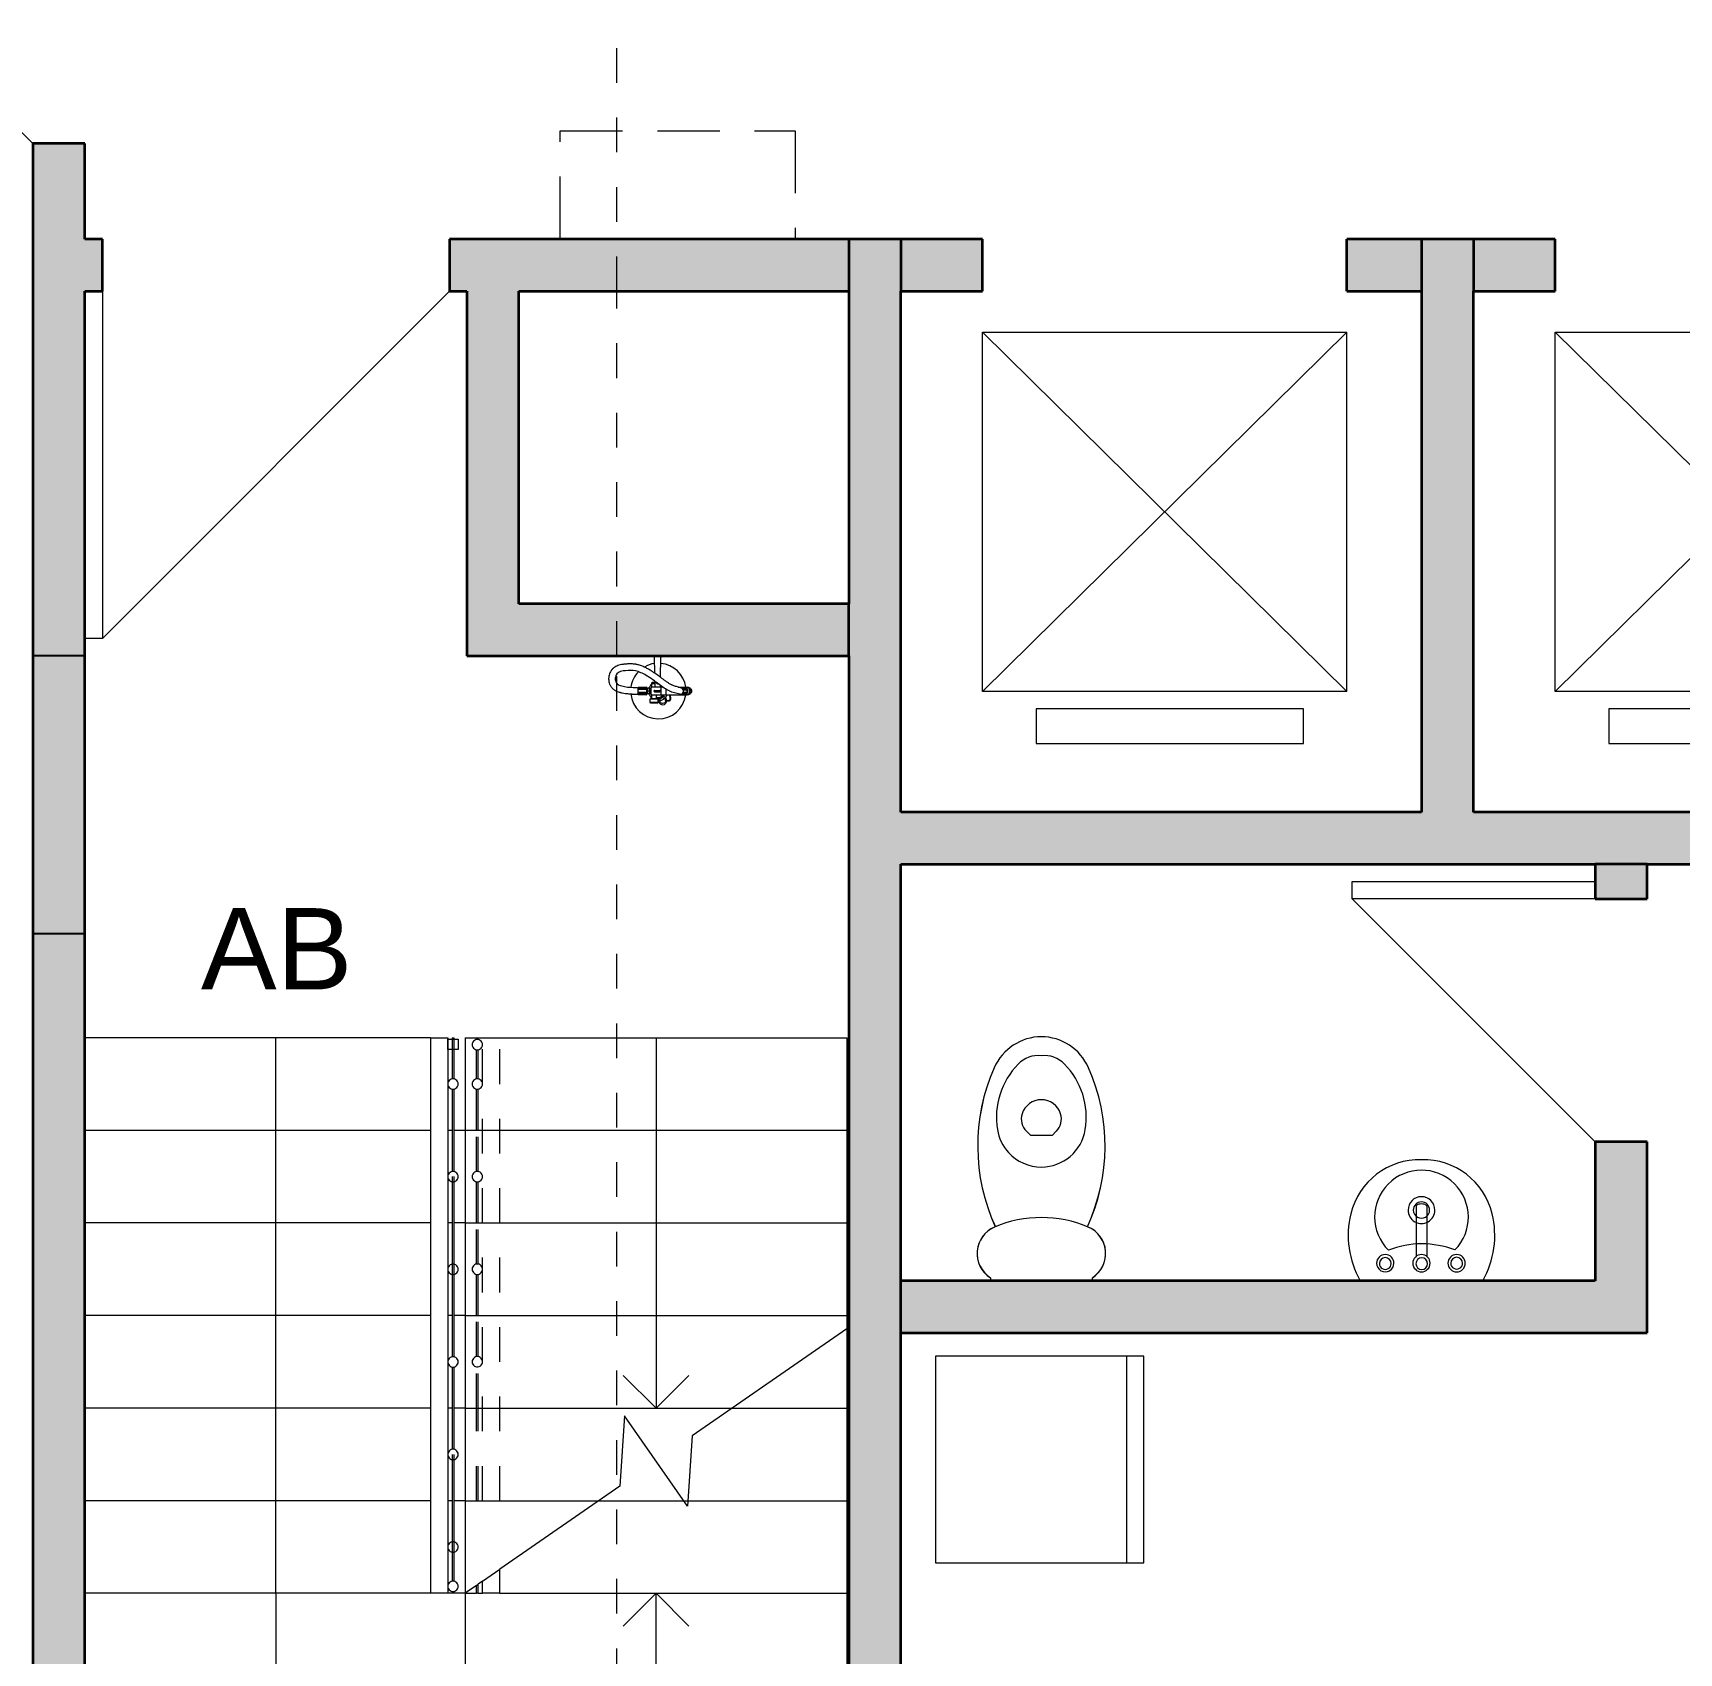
# Model space of a CAD drawing. Header units: metres. Extents: x 42 to 294, y -52 to 32.
# Drawn here: x 59.833 to 64.575, y 15.047 to 19.713 of the extents above; entities that cross this region are included whole.
import ezdxf

# ---------------------------------------------------------------- set-up
doc = ezdxf.new("R2010")
doc.units = ezdxf.units.M
doc.header["$LTSCALE"] = 0.15
for name, pattern in [('ACAD_ISO02W100', [15, 12, -3]), ('Trazo pequeño', [0.003, 0.002, -0.001]), ('Trazo punto', [0.015875, 0.00635, -0.004763, 0, -0.004763])]:
    doc.linetypes.add(name, pattern=pattern)
for name, color, linetype, lineweight in [('A-----SYP', 6, 'Continuous', 50), ('A-DETLGEM', 3, 'Continuous', 9), ('A-DOORSYM', 1, 'Continuous', 9), ('A-FLORHRM', 1, 'Continuous', 9), ('A-FLORSTM', 2, 'Continuous', 9), ('A-SECTMBM', 5, 'Trazo pequeño', 9), ('A-WALL', 2, 'Continuous', 30), ('F-AFFFEQM', 6, 'Continuous', 9), ('P-SANRFIM', 6, 'Continuous', 9), ('PROYECCIONES', 7, 'ACAD_ISO02W100', 9)]:
    doc.layers.add(name, color=color, linetype=linetype, lineweight=lineweight)
doc.layers.add('Hatch', color=8, linetype='Continuous')
doc.layers.add('MUROS', color=11, linetype='Continuous')
doc.styles.get("Standard").update_dxf_attribs({"font": 'arial.ttf', "height": 0.15})

# ---------------------------------------------------------------- blocks, each defined once
blk = doc.blocks.new('Barandilla - Barandilla-143-01 PBaja')
at = {"layer": 'A-FLORHRM', "linetype": 'Trazo pequeño'}
for p, q in [((16.4286, 0.9193), (16.4786, 0.9193)), ((16.4286, 0.9193), (16.4286, -0.6807)), ((16.4786, 0.9193), (16.4786, -0.6807)), ((16.4911, 0.9193), (16.4961, 0.9193)), ((16.4911, 0.9193), (16.4911, -0.6807)), ((16.4911, 0.9193), (16.4961, 0.9193)), ((16.4911, 0.9193), (16.4911, -0.6807)), ((16.4911, 0.9193), (16.4961, 0.9193)), ((16.4911, 0.9193), (16.4911, -0.6807)), ((16.4911, 0.9193), (16.4961, 0.9193)), ((16.4911, 0.9193), (16.4911, -0.6807)), ((16.4911, 0.9193), (16.4961, 0.9193)), ((16.4911, 0.9193), (16.4911, -0.6807)), ((16.4911, 0.9193), (16.4961, 0.9193)), ((16.4911, 0.9193), (16.4911, -0.6807)), ((16.4911, 0.9193), (16.4961, 0.9193)), ((16.4911, 0.9193), (16.4911, -0.6807)), ((16.4911, 0.9193), (16.4961, 0.9193)), ((16.4911, 0.9193), (16.4911, -0.6807)), ((16.4961, 0.9193), (16.4961, -0.6807)), ((16.4961, 0.9193), (16.4961, -0.6807)), ((16.4961, 0.9193), (16.4961, -0.6807)), ((16.4961, 0.9193), (16.4961, -0.6807)), ((16.4961, 0.9193), (16.4961, -0.6807)), ((16.4961, 0.9193), (16.4961, -0.6807)), ((16.4961, 0.9193), (16.4961, -0.6807)), ((16.4961, 0.9193), (16.4961, -0.6807)), ((16.4786, -0.6807), (16.4286, -0.6807)), ((16.4961, -0.6807), (16.4911, -0.6807)), ((16.4961, -0.6807), (16.4911, -0.6807)), ((16.4961, -0.6807), (16.4911, -0.6807))]:
    blk.add_line(p, q, dxfattribs=at)
at = {"layer": 'A-FLORHRM'}
blk.add_line((16.4961, -0.6807), (16.4911, -0.6807), dxfattribs=at)
blk.add_line((16.4961, -0.6807), (16.4911, -0.6807), dxfattribs=at)
blk.add_line((16.4961, -0.6807), (16.4911, -0.6807), dxfattribs=at)
blk.add_line((16.4961, -0.6807), (16.4911, -0.6807), dxfattribs=at)
blk.add_line((16.4961, -0.6807), (16.4911, -0.6807), dxfattribs=at)
blk = doc.blocks.new('Barandilla - 30 mm-8-01 PBaja')
at = {"layer": 'A-FLORHRM'}
for points in [[(-0.015, 0), (-0.0146, 0.0036), (-0.0133, 0.007), (-0.0112, 0.0099), (-0.0085, 0.0123), (-0.0053, 0.014), (-0.0018, 0.0149), (0.0018, 0.0149), (0.0053, 0.014), (0.0085, 0.0123), (0.0112, 0.0099), (0.0133, 0.007), (0.0146, 0.0036), (0.015, 0)], [(0.015, 0), (0.0146, -0.0036), (0.0133, -0.007), (0.0112, -0.0099), (0.0085, -0.0123), (0.0053, -0.014), (0.0018, -0.0149), (-0.0018, -0.0149), (-0.0053, -0.014), (-0.0085, -0.0123), (-0.0112, -0.0099), (-0.0133, -0.007), (-0.0146, -0.0036), (-0.015, 0)]]:
    blk.add_lwpolyline(points, dxfattribs=at)
blk = doc.blocks.new('Barandilla - 30 mm-9-01 PBaja')
at = {"layer": 'A-FLORHRM'}
for points in [[(-0.015, 0), (-0.0146, 0.0036), (-0.0133, 0.007), (-0.0112, 0.0099), (-0.0085, 0.0123), (-0.0053, 0.014), (-0.0018, 0.0149), (0.0018, 0.0149), (0.0053, 0.014), (0.0085, 0.0123), (0.0112, 0.0099), (0.0133, 0.007), (0.0146, 0.0036), (0.015, 0)], [(0.015, 0), (0.0146, -0.0036), (0.0133, -0.007), (0.0112, -0.0099), (0.0085, -0.0123), (0.0053, -0.014), (0.0018, -0.0149), (-0.0018, -0.0149), (-0.0053, -0.014), (-0.0085, -0.0123), (-0.0112, -0.0099), (-0.0133, -0.007), (-0.0146, -0.0036), (-0.015, 0)]]:
    blk.add_lwpolyline(points, dxfattribs=at)
blk = doc.blocks.new('Barandilla - Barandilla-142-01 PBaja')
at = {"layer": 'A-FLORHRM', "linetype": 'Trazo pequeño'}
for p, q in [((16.5611, 0.9193), (16.5661, 0.9193)), ((16.5611, 0.9141), (16.5611, 0.9193)), ((16.5611, 0.9193), (16.5661, 0.9193)), ((16.5611, 0.9141), (16.5611, 0.9193)), ((16.5611, 0.9193), (16.5661, 0.9193)), ((16.5611, 0.9141), (16.5611, 0.9193)), ((16.5611, 0.9193), (16.5661, 0.9193)), ((16.5611, 0.9141), (16.5611, 0.9193)), ((16.5611, 0.9193), (16.5661, 0.9193)), ((16.5611, 0.9141), (16.5611, 0.9193)), ((16.5611, 0.9193), (16.5661, 0.9193)), ((16.5611, 0.9141), (16.5611, 0.9193)), ((16.5611, 0.9193), (16.5661, 0.9193)), ((16.5611, 0.9141), (16.5611, 0.9193)), ((16.5611, 0.9193), (16.5661, 0.9193)), ((16.5611, 0.9141), (16.5611, 0.9193)), ((16.5661, 0.9141), (16.5661, 0.9193)), ((16.5661, 0.9141), (16.5661, 0.9193)), ((16.5661, 0.9141), (16.5661, 0.9193)), ((16.5661, 0.9141), (16.5661, 0.9193)), ((16.5661, 0.9141), (16.5661, 0.9193)), ((16.5661, 0.9141), (16.5661, 0.9193)), ((16.5661, 0.9141), (16.5661, 0.9193)), ((16.5661, 0.9141), (16.5661, 0.9193)), ((16.5786, 0.9193), (16.6286, 0.9193)), ((16.5786, -0.414), (16.5786, 0.9193)), ((16.6286, -0.414), (16.6286, 0.9193)), ((16.5611, 0.8009), (16.5611, 0.8846)), ((16.5611, 0.8009), (16.5611, 0.8846)), ((16.5611, 0.8009), (16.5611, 0.8846)), ((16.5611, 0.8009), (16.5611, 0.8846)), ((16.5611, 0.8009), (16.5611, 0.8846)), ((16.5611, 0.8009), (16.5611, 0.8846)), ((16.5611, 0.8009), (16.5611, 0.8846)), ((16.5611, 0.8009), (16.5611, 0.8846)), ((16.5661, 0.8009), (16.5661, 0.8846)), ((16.5661, 0.8009), (16.5661, 0.8846)), ((16.5661, 0.8009), (16.5661, 0.8846)), ((16.5661, 0.8009), (16.5661, 0.8846)), ((16.5661, 0.8009), (16.5661, 0.8846)), ((16.5661, 0.8009), (16.5661, 0.8846)), ((16.5661, 0.8009), (16.5661, 0.8846)), ((16.5661, 0.8009), (16.5661, 0.8846)), ((16.5611, 0.6528), (16.5611, 0.7715)), ((16.5611, 0.5342), (16.5611, 0.7715)), ((16.5611, 0.5342), (16.5611, 0.7715)), ((16.5611, 0.5342), (16.5611, 0.7715)), ((16.5611, 0.5342), (16.5611, 0.7715)), ((16.5611, 0.5342), (16.5611, 0.7715)), ((16.5611, 0.5342), (16.5611, 0.7715)), ((16.5611, 0.5342), (16.5611, 0.7715)), ((16.5661, 0.6528), (16.5661, 0.7715)), ((16.5661, 0.5342), (16.5661, 0.7715)), ((16.5661, 0.5342), (16.5661, 0.7715)), ((16.5661, 0.5342), (16.5661, 0.7715)), ((16.5661, 0.5342), (16.5661, 0.7715)), ((16.5661, 0.5342), (16.5661, 0.7715)), ((16.5661, 0.5342), (16.5661, 0.7715)), ((16.5661, 0.5342), (16.5661, 0.7715)), ((16.5611, 0.3861), (16.5611, 0.5048)), ((16.5611, 0.3861), (16.5611, 0.5048)), ((16.5611, 0.2675), (16.5611, 0.5048)), ((16.5611, 0.2675), (16.5611, 0.5048)), ((16.5611, 0.2675), (16.5611, 0.5048)), ((16.5611, 0.2675), (16.5611, 0.5048)), ((16.5611, 0.2675), (16.5611, 0.5048)), ((16.5661, 0.3861), (16.5661, 0.5048)), ((16.5661, 0.3861), (16.5661, 0.5048)), ((16.5661, 0.2675), (16.5661, 0.5048)), ((16.5661, 0.2675), (16.5661, 0.5048)), ((16.5661, 0.2675), (16.5661, 0.5048)), ((16.5661, 0.2675), (16.5661, 0.5048)), ((16.5661, 0.2675), (16.5661, 0.5048)), ((16.5611, 0.1194), (16.5611, 0.2381)), ((16.5611, 0.1194), (16.5611, 0.2381)), ((16.5611, 0.0008), (16.5611, 0.2381)), ((16.5611, 0.0008), (16.5611, 0.2381)), ((16.5611, 0.0008), (16.5611, 0.2381)), ((16.5661, 0.1194), (16.5661, 0.2381)), ((16.5661, 0.1194), (16.5661, 0.2381)), ((16.5661, 0.0008), (16.5661, 0.2381)), ((16.5661, 0.0008), (16.5661, 0.2381)), ((16.5661, 0.0008), (16.5661, 0.2381)), ((16.5611, -0.1473), (16.5611, -0.0286)), ((16.5611, -0.1473), (16.5611, -0.0286)), ((16.5611, -0.414), (16.5611, -0.0286)), ((16.5661, -0.1473), (16.5661, -0.0286)), ((16.5661, -0.1473), (16.5661, -0.0286)), ((16.5661, -0.414), (16.5661, -0.0286))]:
    blk.add_line(p, q, dxfattribs=at)
at = {"layer": 'A-FLORHRM'}
for p, q in [((16.5786, -0.646), (16.6286, -0.6114)), ((16.6286, -0.6807), (16.6286, -0.6114)), ((16.5611, -0.6581), (16.5661, -0.6547)), ((16.5611, -0.6807), (16.5611, -0.6581)), ((16.5661, -0.6807), (16.5661, -0.6547)), ((16.5786, -0.6807), (16.5786, -0.646)), ((16.5661, -0.6807), (16.5611, -0.6807)), ((16.6286, -0.6807), (16.5786, -0.6807))]:
    blk.add_line(p, q, dxfattribs=at)
at = {"layer": 'A-FLORHRM', "extrusion": (0, 0, -1), "zscale": -1, "rotation": 180}
for name, p in [('Barandilla - 30 mm-8-01 PBaja', (-16.5636, 0.8993)), ('Barandilla - 30 mm-9-01 PBaja', (-16.5636, 0.7862)), ('Barandilla - 30 mm-9-01 PBaja', (-16.5636, 0.5195)), ('Barandilla - 30 mm-9-01 PBaja', (-16.5636, 0.2528)), ('Barandilla - 30 mm-9-01 PBaja', (-16.5636, -0.0139))]:
    blk.add_blockref(name, p, dxfattribs=at)
blk = doc.blocks.new('Barandilla - 30 mm-10-01 PBaja')
at = {"layer": 'A-FLORHRM'}
for p, q in [((0.015, 0.016), (-0.015, 0.016)), ((-0.015, 0.016), (-0.015, -0.014)), ((0.015, -0.014), (0.015, 0.016)), ((-0.015, -0.014), (0.015, -0.014))]:
    blk.add_line(p, q, dxfattribs=at)
blk = doc.blocks.new('Barandilla - 30 mm-4-01 PBaja')
at = {"layer": 'A-FLORHRM'}
for points in [[(-0.015, 0), (-0.0146, 0.0036), (-0.0133, 0.007), (-0.0112, 0.0099), (-0.0085, 0.0123), (-0.0053, 0.014), (-0.0018, 0.0149), (0.0018, 0.0149), (0.0053, 0.014), (0.0085, 0.0123), (0.0112, 0.0099), (0.0133, 0.007), (0.0146, 0.0036), (0.015, 0)], [(0.015, 0), (0.0146, -0.0036), (0.0133, -0.007), (0.0112, -0.0099), (0.0085, -0.0123), (0.0053, -0.014), (0.0018, -0.0149), (-0.0018, -0.0149), (-0.0053, -0.014), (-0.0085, -0.0123), (-0.0112, -0.0099), (-0.0133, -0.007), (-0.0146, -0.0036), (-0.015, 0)]]:
    blk.add_lwpolyline(points, dxfattribs=at)
blk = doc.blocks.new('Barandilla - 30 mm-5-01 PBaja')
at = {"layer": 'A-FLORHRM'}
for points in [[(-0.015, 0), (-0.0146, 0.0036), (-0.0133, 0.007), (-0.0112, 0.0099), (-0.0085, 0.0123), (-0.0053, 0.014), (-0.0018, 0.0149), (0.0018, 0.0149), (0.0053, 0.014), (0.0085, 0.0123), (0.0112, 0.0099), (0.0133, 0.007), (0.0146, 0.0036), (0.015, 0)], [(0.015, 0), (0.0146, -0.0036), (0.0133, -0.007), (0.0112, -0.0099), (0.0085, -0.0123), (0.0053, -0.014), (0.0018, -0.0149), (-0.0018, -0.0149), (-0.0053, -0.014), (-0.0085, -0.0123), (-0.0112, -0.0099), (-0.0133, -0.007), (-0.0146, -0.0036), (-0.015, 0)]]:
    blk.add_lwpolyline(points, dxfattribs=at)
blk = doc.blocks.new('Barandilla - 30 mm-6-01 PBaja')
at = {"layer": 'A-FLORHRM'}
for points in [[(-0.015, 0), (-0.0146, 0.0036), (-0.0133, 0.007), (-0.0112, 0.0099), (-0.0085, 0.0123), (-0.0053, 0.014), (-0.0018, 0.0149), (0.0018, 0.0149), (0.0053, 0.014), (0.0085, 0.0123), (0.0112, 0.0099), (0.0133, 0.007), (0.0146, 0.0036), (0.015, 0)], [(0.015, 0), (0.0146, -0.0036), (0.0133, -0.007), (0.0112, -0.0099), (0.0085, -0.0123), (0.0053, -0.014), (0.0018, -0.0149), (-0.0018, -0.0149), (-0.0053, -0.014), (-0.0085, -0.0123), (-0.0112, -0.0099), (-0.0133, -0.007), (-0.0146, -0.0036), (-0.015, 0)]]:
    blk.add_lwpolyline(points, dxfattribs=at)
blk = doc.blocks.new('Barandilla - 30 mm-7-01 PBaja')
at = {"layer": 'A-FLORHRM'}
for points in [[(-0.015, 0), (-0.0146, 0.0036), (-0.0133, 0.007), (-0.0112, 0.0099), (-0.0085, 0.0123), (-0.0053, 0.014), (-0.0018, 0.0149), (0.0018, 0.0149), (0.0053, 0.014), (0.0085, 0.0123), (0.0112, 0.0099), (0.0133, 0.007), (0.0146, 0.0036), (0.015, 0)], [(0.015, 0), (0.0146, -0.0036), (0.0133, -0.007), (0.0112, -0.0099), (0.0085, -0.0123), (0.0053, -0.014), (0.0018, -0.0149), (-0.0018, -0.0149), (-0.0053, -0.014), (-0.0085, -0.0123), (-0.0112, -0.0099), (-0.0133, -0.007), (-0.0146, -0.0036), (-0.015, 0)]]:
    blk.add_lwpolyline(points, dxfattribs=at)
blk = doc.blocks.new('Barandilla - Barandilla-124-01 PBaja')
at = {"layer": 'A-FLORHRM'}
for p, q in [((16.4286, 0.9193), (16.4786, 0.9193)), ((16.4286, 0.9193), (16.4286, -0.6807)), ((16.4786, 0.9193), (16.4786, 0.9153)), ((16.4911, 0.9193), (16.4911, 0.9153)), ((16.4911, 0.9193), (16.4961, 0.9193)), ((16.4961, 0.9193), (16.4961, 0.9153)), ((16.4786, 0.8853), (16.4786, -0.6807)), ((16.4911, 0.8853), (16.4911, 0.8007)), ((16.4961, 0.8853), (16.4961, 0.8007)), ((16.4911, 0.7713), (16.4911, 0.534)), ((16.4961, 0.7713), (16.4961, 0.534)), ((16.4911, 0.5046), (16.4911, 0.2673)), ((16.4961, 0.5046), (16.4961, 0.2673)), ((16.4911, 0.2379), (16.4911, 0.0006)), ((16.4961, 0.2379), (16.4961, 0.0006)), ((16.4911, -0.0288), (16.4911, -0.2661)), ((16.4961, -0.0288), (16.4961, -0.2661)), ((16.4911, -0.2955), (16.4911, -0.5328)), ((16.4961, -0.2955), (16.4961, -0.5328)), ((16.4911, -0.5622), (16.4911, -0.6459)), ((16.4961, -0.5622), (16.4961, -0.6459)), ((16.4786, -0.6807), (16.4286, -0.6807)), ((16.4911, -0.6754), (16.4911, -0.6807)), ((16.4961, -0.6807), (16.4911, -0.6807)), ((16.4961, -0.6754), (16.4961, -0.6807))]:
    blk.add_line(p, q, dxfattribs=at)
at = {"layer": 'A-FLORHRM', "extrusion": (0, 0, -1), "zscale": -1}
for name, p in [('Barandilla - 30 mm-10-01 PBaja', (-16.4936, 0.8993)), ('Barandilla - 30 mm-5-01 PBaja', (-16.4936, 0.786)), ('Barandilla - 30 mm-6-01 PBaja', (-16.4936, 0.5193)), ('Barandilla - 30 mm-7-01 PBaja', (-16.4936, 0.2526)), ('Barandilla - 30 mm-7-01 PBaja', (-16.4936, -0.0141)), ('Barandilla - 30 mm-7-01 PBaja', (-16.4936, -0.2808)), ('Barandilla - 30 mm-7-01 PBaja', (-16.4936, -0.5475)), ('Barandilla - 30 mm-4-01 PBaja', (-16.4936, -0.6607))]:
    blk.add_blockref(name, p, dxfattribs=at)
blk = doc.blocks.new('Puerta de 1 hoja - 100 x 210 cm-158-01 PBaja')
at = {"layer": 'A-DOORSYM', "lineweight": 13}
for p, q in [((0.7669, 1.075), (-0.2331, 0.075)), ((0.7669, 1.075), (-0.2331, 0.075)), ((0.7669, 0.075), (0.7669, 1.075))]:
    blk.add_line(p, q, dxfattribs=at)
blk = doc.blocks.new('Puerta de 1 hoja - 70x210 cm-73-01 PBaja')
at = {"layer": 'A-DOORSYM', "lineweight": 13}
for p, q in [((0.6169, 0.775), (-0.0831, 0.075)), ((0.6169, 0.775), (-0.0831, 0.075)), ((0.6169, 0.075), (0.6169, 0.775))]:
    blk.add_line(p, q, dxfattribs=at)
blk = doc.blocks.new('WC w Cistern _5_ - 540 x 360mm-55-01 PBaja')
at = {"layer": 'P-SANRFIM'}
for p, q in [((-0.1469, 0), (-0.1469, -0.0089)), ((-0.1469, 0), (-0.1469, -0.0089)), ((0.1469, -0.0089), (0.1469, 0)), ((0.1469, -0.0089), (0.1469, 0)), ((-0.0431, -0.4306), (-0.0308, -0.4182)), ((-0.0308, -0.4182), (0.0308, -0.4182)), ((0.0308, -0.4182), (0.0431, -0.4306))]:
    blk.add_line(p, q, dxfattribs=at)
for centre, radius, start, end in [((-0.1028, -0.0787), 0.0825, 122.2745, 248.8192), ((-0.1028, -0.0787), 0.0825, 122.2745, 246.8782), ((0.1028, -0.0787), 0.0825, 291.1808, 57.7255), ((0.1028, -0.0787), 0.0825, 293.1218, 57.7255), ((0.375, -0.3882), 0.5584, 155.3545, 203.7969), ((0.375, -0.3882), 0.5584, 155.3903, 203.7969), ((0, 0.1621), 0.3443, 246.8782, 293.1218), ((-0.375, -0.3882), 0.5584, 336.2031, 24.6455), ((-0.375, -0.3882), 0.5584, 336.2031, 24.6097), ((0, -0.4559), 0.1282, 89.9985, 170.9061), ((0, -0.4559), 0.1282, 42.4453, 90.0015), ((0, -0.4559), 0.1282, 9.0939, 42.4453), ((0.0905, -0.4704), 0.2199, 170.9061, 224.3974), ((-0.0078, -0.4659), 0.05, 135, 197.1865), ((0.0078, -0.4659), 0.05, 342.8171, 45), ((-0.0905, -0.4704), 0.2199, 315.6026, 9.0939), ((0, -0.4635), 0.0581, 197.1865, 342.8171), ((0.0014, -0.553), 0.15, 203.7969, 269.4689), ((0.0014, -0.553), 0.15, 203.7969, 269.4689), ((-0.0014, -0.553), 0.15, 270.5311, 336.2031), ((-0.0014, -0.553), 0.15, 270.5311, 336.2031), ((-0.0083, -0.5671), 0.0816, 224.3974, 275.8355), ((0.0083, -0.5671), 0.0816, 264.1645, 315.6026)]:
    blk.add_arc(centre, radius, start, end, dxfattribs=at)
blk = doc.blocks.new('Sink - Cloakroom - 440 x 350mm-50-01 PBaja')
at = {"layer": 'P-SANRFIM'}
for p, q in [((-0.015, -0.2149), (-0.015, -0.0707)), ((0.015, -0.2149), (0.015, -0.0707))]:
    blk.add_line(p, q, dxfattribs=at)
for centre, radius, start, end in [((0.0533, -0.1308), 0.2644, 150.3649, 193.6351), ((-0.0533, -0.1308), 0.2644, 346.3649, 29.6351), ((0.0533, -0.1308), 0.2644, 150.3649, 193.6351), ((-0.1013, -0.0507), 0.025, 0, 180), ((-0.1013, -0.0507), 0.017, 360, 180), ((0, -0.0507), 0.025, 0, 180), ((-0.0008, -0.0492), 0.0168, 90, 270), ((-0.0008, -0.0492), 0.0168, 270, 90), ((0.1043, -0.0507), 0.025, 360, 180), ((0.1043, -0.0497), 0.017, 360, 180), ((-0.0533, -0.1308), 0.2644, 346.3649, 29.6351), ((0, -0.1836), 0.135, 135.4629, 45.0556), ((-0.1013, -0.0507), 0.025, 180, 0), ((-0.1013, -0.0507), 0.017, 180, 360), ((-0.0016, 0.1603), 0.2666, 249.1986, 291.3199), ((0, -0.0507), 0.025, 180, 0), ((0.1043, -0.0507), 0.025, 180, 360), ((0.1043, -0.0497), 0.017, 180, 360), ((0, -0.2036), 0.0386, 360, 180), ((0, -0.2036), 0.0235, 360, 180), ((-0.0059, -0.1451), 0.2035, 193.6351, 271.6558), ((-0.0059, -0.1451), 0.2035, 193.6351, 271.6558), ((0, -0.2036), 0.0386, 180, 360), ((0, -0.2036), 0.0235, 180, 360), ((0.0059, -0.1451), 0.2035, 268.3442, 346.3649), ((0.0059, -0.1451), 0.2035, 268.3442, 346.3649)]:
    blk.add_arc(centre, radius, start, end, dxfattribs=at)
blk.add_ellipse((0, -0.2149), major_axis=(-0.015, 0), ratio=0.428525, start_param=0, end_param=3.141593, dxfattribs=at)
blk = doc.blocks.new('Refrigerator - 595 x 1400 x 600mm-161-01 PBaja')
at = {"layer": 'F-AFFFEQM'}
for p, q in [((0.595, 0.762), (0, 0.762)), ((0, 0.762), (0, 0.162)), ((0.595, 0.762), (0, 0.762)), ((0, 0.762), (0, 0.162)), ((0.595, 0.162), (0.595, 0.762)), ((0.595, 0.162), (0.595, 0.762)), ((0.595, 0.212), (0, 0.212)), ((0, 0.162), (0.595, 0.162)), ((0, 0.162), (0.595, 0.162))]:
    blk.add_line(p, q, dxfattribs=at)
blk = doc.blocks.new('M_Ascensor eléctrico-4 personas - 1000 x 880mm-165-01 PBaja')
at = {"layer": 'F-AFFFEQM'}
for p, q in [((-0.3998, 0.6025), (-0.3998, 0.5025)), ((0.3702, 0.6025), (-0.3998, 0.6025)), ((0.3702, 0.5025), (0.3702, 0.6025)), ((-0.3998, 0.5025), (0.3702, 0.5025)), ((-0.525, 0.4525), (0.525, -0.5825)), ((-0.525, -0.5825), (0.525, 0.4525)), ((-0.525, 0.4525), (-0.525, -0.5825)), ((-0.525, 0.4525), (0.525, 0.4525)), ((0.525, 0.4525), (0.525, -0.5825)), ((0.525, -0.5825), (-0.525, -0.5825))]:
    blk.add_line(p, q, dxfattribs=at)
blk = doc.blocks.new('Extintor Planta - Extintor Planta-16-01 PBaja')
at = {"layer": 'A-DETLGEM'}
for p, q in [((-0.0325, 0), (0.0325, 0)), ((-0.0325, -0.0025), (-0.0325, 0)), ((0.0325, 0), (0.0325, -0.0025)), ((-0.011, -0.0025), (-0.0325, -0.0025)), ((-0.008, -0.0504), (-0.009, -0.0045)), ((0.0078, -0.0617), (0.009, -0.0045)), ((0.0325, -0.0025), (0.011, -0.0025)), ((-0.0563, -0.0905), (-0.0333, -0.0905)), ((-0.0563, -0.1125), (-0.0563, -0.0905)), ((-0.0316, -0.0915), (-0.0563, -0.0915)), ((-0.0326, -0.0945), (-0.055, -0.0945)), ((-0.0313, -0.1105), (-0.0313, -0.0925)), ((-0.0238, -0.0937), (-0.0308, -0.0937)), ((-0.0308, -0.0937), (-0.0308, -0.1093)), ((-0.0308, -0.1093), (-0.0308, -0.0937)), ((-0.0238, -0.093), (-0.0194, -0.093)), ((-0.0238, -0.11), (-0.0238, -0.093)), ((-0.0238, -0.0937), (-0.0238, -0.1093)), ((-0.0238, -0.1093), (-0.0238, -0.0937)), ((-0.0238, -0.0937), (-0.0238, -0.1093)), ((-0.0238, -0.1093), (-0.0238, -0.0937)), ((-0.0194, -0.1105), (-0.0194, -0.0925)), ((-0.0174, -0.0776), (-0.0165, -0.0771)), ((-0.0174, -0.0792), (-0.0174, -0.0776)), ((-0.0165, -0.0798), (-0.0174, -0.0792)), ((-0.0174, -0.0798), (-0.0075, -0.0798)), ((-0.0174, -0.0905), (-0.0174, -0.0798)), ((0.0148, -0.0905), (-0.0174, -0.0905)), ((-0.0075, -0.0771), (-0.0165, -0.0771)), ((-0.0165, -0.0771), (-0.0075, -0.0771)), ((-0.0075, -0.0798), (-0.0165, -0.0798)), ((-0.0139, -0.0792), (-0.0139, -0.0776)), ((-0.0139, -0.0776), (-0.0139, -0.0792)), ((-0.0075, -0.0905), (-0.0075, -0.0741)), ((0.0075, -0.0905), (0.0075, -0.0852)), ((0.0098, -0.1105), (0.0098, -0.0925)), ((0.0592, -0.0905), (0.0851, -0.0905)), ((0.0669, -0.091), (0.0772, -0.091)), ((0.0779, -0.0914), (0.0676, -0.0914)), ((0.0678, -0.0922), (0.0781, -0.0923)), ((-0.0316, -0.1115), (-0.0563, -0.1115)), ((-0.0333, -0.1125), (-0.0563, -0.1125)), ((-0.0326, -0.097), (-0.055, -0.097)), ((-0.0326, -0.106), (-0.055, -0.106)), ((-0.0326, -0.1085), (-0.055, -0.1085)), ((-0.0328, -0.0975), (-0.0548, -0.0975)), ((-0.0328, -0.1055), (-0.0548, -0.1055)), ((-0.0238, -0.1093), (-0.0308, -0.1093)), ((-0.0245, -0.1015), (-0.0301, -0.1015)), ((-0.0194, -0.11), (-0.0238, -0.11)), ((-0.0209, -0.1238), (-0.0224, -0.1253)), ((0.0016, -0.1253), (-0.0224, -0.1253)), ((-0.0224, -0.1253), (-0.0224, -0.1343)), ((-0.0224, -0.1343), (-0.0209, -0.1358)), ((0.0016, -0.1343), (-0.0224, -0.1343)), ((0.0001, -0.1238), (-0.0209, -0.1238)), ((-0.0209, -0.1358), (0.0001, -0.1358)), ((-0.0174, -0.1125), (0.0851, -0.1125)), ((-0.0174, -0.1238), (-0.0174, -0.1125)), ((-0.0094, -0.0995), (0.0056, -0.0995)), ((-0.0094, -0.1005), (0.0056, -0.1)), ((-0.0094, -0.1025), (0.0056, -0.103)), ((-0.0094, -0.1035), (0.0056, -0.1035)), ((-0.0034, -0.1238), (-0.0034, -0.1125)), ((0.0016, -0.1253), (0.0001, -0.1238)), ((0.0001, -0.1358), (0.0016, -0.1343)), ((0.0016, -0.1343), (0.0016, -0.1253)), ((0.0108, -0.1125), (0.0108, -0.116)), ((0.0142, -0.1125), (0.0142, -0.1171)), ((0.0216, -0.1287), (0.0273, -0.1287)), ((0.0216, -0.1297), (0.0273, -0.1297)), ((0.0242, -0.1105), (0.0242, -0.0965)), ((0.0337, -0.1128), (0.0337, -0.1125)), ((0.0669, -0.112), (0.0772, -0.112)), ((0.0779, -0.1116), (0.0676, -0.1116)), ((0.0678, -0.1108), (0.0781, -0.1107)), ((0.0828, -0.095), (0.0726, -0.095)), ((0.0828, -0.108), (0.0726, -0.108)), ((0.0734, -0.0954), (0.0836, -0.0954)), ((0.0734, -0.1076), (0.0836, -0.1076)), ((0.0739, -0.0983), (0.0842, -0.0983)), ((0.0739, -0.1047), (0.0842, -0.1047)), ((0.0743, -0.0971), (0.0846, -0.0971)), ((0.0743, -0.1059), (0.0846, -0.1059))]:
    blk.add_line(p, q, dxfattribs=at)
blk.add_circle((0.0139, -0.129), 0.0086, dxfattribs=at)
for centre, radius, start, end in [((0.0016, -0.1015), 0.08, 135.9144, 172.2983), ((0.0016, -0.1015), 0.08, 97.6108, 120.165), ((-0.011, -0.0045), 0.002, 0, 90), ((0.011, -0.0045), 0.002, 90, 180), ((0.0016, -0.1015), 0.08, 7.9032, 84.6893), ((-0.055, -0.0958), 0.00125, 87.7534, 272.2466), ((-0.0333, -0.0925), 0.002, 0, 90), ((-0.0325, -0.0958), 0.00125, 267.7534, 92.2466), ((-0.0195, -0.0976), 0.0113, 159.7422, 200.2578), ((0.0016, -0.1015), 0.028, 132.7949, 163.8176), ((-0.035, -0.0976), 0.0113, 339.7422, 20.2578), ((-0.0174, -0.0925), 0.002, 90, 180), ((-0.0157, -0.0802), 0.0031, 55.6158, 124.3842), ((-0.0157, -0.0767), 0.0031, 235.6158, 304.3842), ((-0.0104, -0.0886), 0.0116, 75.4775, 107.588), ((-0.0104, -0.0682), 0.0116, 252.412, 284.5225), ((0.0016, -0.1015), 0.028, 108.9791, 119.0924), ((0, -0.0755), 0.005, 185.0996, 281.5457), ((0, -0.0755), 0.004, 199.6469, 266.9771), ((0.0648, -0.1015), 0.0097, 240.3001, 93.6967), ((0.0651, -0.092), 0.001, 95.1964, 167.3578), ((0.0643, -0.1015), 0.0095, 270, 85.8221), ((0.066, -0.1015), 0.0105, 84.8036, 95.1964), ((0.0668, -0.092), 0.001, 348.7613, 84.8036), ((0.0771, -0.092), 0.001, 348.7613, 84.8036), ((0.075, -0.1015), 0.0097, 41.8777, 71.729), ((0.079, -0.1015), 0.008, 283.1821, 76.8179), ((0.0817, -0.1015), 0.011, 270, 90), ((0.0851, -0.1015), 0.011, 270, 90), ((0.0016, -0.1015), 0.08, 185.9533, 352.0968), ((-0.0548, -0.096), 0.0015, 180, 270), ((-0.0548, -0.107), 0.0015, 90, 180), ((-0.055, -0.1073), 0.00125, 87.7534, 272.2466), ((-0.0333, -0.1105), 0.002, 270, 0), ((-0.0328, -0.096), 0.0015, 270, 2.3082), ((-0.0328, -0.107), 0.0015, 0, 90), ((-0.0325, -0.1073), 0.00125, 267.7534, 92.2466), ((-0.0195, -0.1054), 0.0113, 159.7422, 200.2578), ((0.0016, -0.1015), 0.028, 196.1824, 227.2051), ((-0.035, -0.1054), 0.0113, 339.7422, 20.2578), ((-0.0174, -0.1105), 0.002, 180, 270), ((-0.0094, -0.1015), 0.002, 90, 270), ((-0.0094, -0.1015), 0.001, 90, 270), ((0.0016, -0.1015), 0.019, 254.7425, 283.427), ((0.0016, -0.1015), 0.02, 255.5225, 279.103), ((0.0016, -0.1015), 0.028, 270, 270.666), ((0.0139, -0.129), 0.012, 111.6043, 356.6434), ((0.0016, -0.1015), 0.028, 277.6417, 310.5926), ((0.0056, -0.1015), 0.002, 270, 90), ((0.0056, -0.1015), 0.0015, 270, 90), ((0.0088, -0.116), 0.002, 291.6043, 0), ((0.0139, -0.129), 0.012, 1.4206, 102.9565), ((0.0016, -0.1015), 0.019, 311.384, 324.6235), ((0.0016, -0.1015), 0.02, 308.9062, 326.633), ((0.0216, -0.1292), 0.0005, 90, 270), ((0.0016, -0.1015), 0.028, 317.5683, 336.8386), ((0.0651, -0.111), 0.001, 192.6422, 264.8036), ((0.066, -0.1015), 0.0105, 264.8036, 275.1964), ((0.0668, -0.111), 0.001, 275.1964, 11.2387), ((0.0725, -0.096), 0.001, 35.1964, 116.6), ((0.0725, -0.107), 0.001, 243.4, 324.8036), ((0.0648, -0.1015), 0.0105, 24.8036, 35.1964), ((0.0648, -0.1015), 0.0105, 324.8036, 335.1964), ((0.0734, -0.0975), 0.001, 303.4, 24.8036), ((0.0734, -0.1055), 0.001, 335.1964, 56.6), ((0.0771, -0.111), 0.001, 275.1964, 11.2387), ((0.075, -0.1015), 0.0097, 288.271, 318.1223), ((0.0828, -0.096), 0.001, 35.1964, 91.717), ((0.0828, -0.107), 0.001, 268.283, 324.8036), ((0.075, -0.1015), 0.0105, 24.8036, 35.1964), ((0.075, -0.1015), 0.0105, 324.8036, 335.1964), ((0.0837, -0.0975), 0.001, 303.4, 24.8036), ((0.075, -0.1015), 0.0097, 360, 18.953), ((0.075, -0.1015), 0.0097, 341.047, 0), ((0.0837, -0.1055), 0.001, 335.1964, 56.6), ((0.079, -0.1015), 0.007, 323.9259, 36.0741), ((0.0915, -0.1015), 0.007, 289.664, 70.336)]:
    blk.add_arc(centre, radius, start, end, dxfattribs=at)
blk.add_ellipse((0.0116, -0.119), major_axis=(-0.00015, 0.00169), ratio=0.811951, dxfattribs=at)
for points, knots in [([(0.0686, -0.0926), (0.0645, -0.0916), (0.0605, -0.0906), (0.0531, -0.0886), (0.0496, -0.0875), (0.045, -0.0858), (0.0437, -0.0853), (0.0419, -0.0845), (0.0413, -0.0843), (0.0402, -0.0837), (0.0397, -0.0835), (0.038, -0.0826), (0.0368, -0.082), (0.0334, -0.0801), (0.0311, -0.0787), (0.0263, -0.0755), (0.0239, -0.0739), (0.0195, -0.0706), (0.0174, -0.0691), (0.0109, -0.0643), (0.0065, -0.0609), (-0.0026, -0.0543), (-0.0073, -0.051), (-0.0145, -0.0462), (-0.0168, -0.0446), (-0.0208, -0.0422), (-0.0223, -0.0412), (-0.027, -0.0385), (-0.0302, -0.0367), (-0.037, -0.0332), (-0.0405, -0.0316), (-0.0478, -0.0286), (-0.0516, -0.0273), (-0.0568, -0.0259), (-0.0579, -0.0256), (-0.0601, -0.0252), (-0.061, -0.025), (-0.0629, -0.0246), (-0.0638, -0.0245), (-0.0666, -0.0241), (-0.0684, -0.0238), (-0.074, -0.0234), (-0.0777, -0.0233), (-0.085, -0.0234), (-0.0886, -0.0236), (-0.0928, -0.024), (-0.0934, -0.0241), (-0.0946, -0.0242), (-0.0952, -0.0242), (-0.0964, -0.0244), (-0.097, -0.0244), (-0.0988, -0.0246), (-0.1001, -0.0248), (-0.1036, -0.0253), (-0.1058, -0.0257), (-0.1105, -0.0268), (-0.1129, -0.0275), (-0.1173, -0.0291), (-0.1192, -0.0299), (-0.123, -0.032), (-0.1249, -0.0332), (-0.1282, -0.0358), (-0.1297, -0.0371), (-0.1316, -0.0391), (-0.132, -0.0396), (-0.1329, -0.0406), (-0.1332, -0.0411), (-0.134, -0.0421), (-0.1343, -0.0426), (-0.1353, -0.044), (-0.1359, -0.045), (-0.1375, -0.0481), (-0.1384, -0.0502), (-0.1398, -0.0544), (-0.1404, -0.0566), (-0.1409, -0.0599), (-0.1411, -0.0611), (-0.1413, -0.0633), (-0.1414, -0.0643), (-0.1415, -0.0664), (-0.1415, -0.0674), (-0.1413, -0.0706), (-0.1411, -0.0727), (-0.1403, -0.0769), (-0.1397, -0.0791), (-0.1384, -0.0825), (-0.1379, -0.0836), (-0.1368, -0.0857), (-0.1363, -0.0867), (-0.1347, -0.0892), (-0.1336, -0.0905), (-0.1315, -0.0929), (-0.1303, -0.094), (-0.128, -0.096), (-0.1269, -0.0969), (-0.1246, -0.0985), (-0.1234, -0.0992), (-0.1204, -0.1008), (-0.1185, -0.1017), (-0.1149, -0.1032), (-0.1131, -0.1038), (-0.1107, -0.1046), (-0.1099, -0.1048), (-0.1083, -0.1053), (-0.1076, -0.1055), (-0.1053, -0.1061), (-0.1038, -0.1064), (-0.0993, -0.1074), (-0.0964, -0.1079), (-0.0895, -0.1089), (-0.0856, -0.1093), (-0.0802, -0.1097), (-0.0784, -0.1098), (-0.0756, -0.1099), (-0.0745, -0.11), (-0.0725, -0.1101), (-0.0716, -0.1102), (-0.0699, -0.1103), (-0.069, -0.1103), (-0.0664, -0.1105), (-0.0646, -0.1106), (-0.061, -0.1108), (-0.0592, -0.1109), (-0.0563, -0.111)], [0, 0, 0, 0, 12.628374, 12.628374, 25.256748, 25.256748, 30.408273, 30.408273, 32.810476, 32.810476, 35.212678, 35.212678, 40.017083, 40.017083, 49.625893, 49.625893, 59.234703, 59.234703, 67.105643, 67.105643, 83.617408, 83.617408, 100.129174, 100.129174, 107.953215, 107.953215, 112.869617, 112.869617, 122.70242, 122.70242, 132.535223, 132.535223, 142.368026, 142.368026, 145.233451, 145.233451, 147.484006, 147.484006, 149.734561, 149.734561, 154.23567, 154.23567, 163.457339, 163.457339, 172.679009, 172.679009, 174.337146, 174.337146, 175.835512, 175.835512, 177.333879, 177.333879, 180.330613, 180.330613, 185.280729, 185.280729, 190.230844, 190.230844, 193.903437, 193.903437, 197.576029, 197.576029, 200.533896, 200.533896, 201.565321, 201.565321, 202.424703, 202.424703, 203.284085, 203.284085, 205.002849, 205.002849, 208.63314, 208.63314, 212.263432, 212.263432, 214.290056, 214.290056, 216.058802, 216.058802, 217.827548, 217.827548, 221.217195, 221.217195, 224.606841, 224.606841, 226.313124, 226.313124, 227.846636, 227.846636, 230.109339, 230.109339, 232.372042, 232.372042, 234.634746, 234.634746, 236.897449, 236.897449, 240.706675, 240.706675, 244.515901, 244.515901, 246.372383, 246.372383, 248.228864, 248.228864, 251.941827, 251.941827, 259.367753, 259.367753, 269.878861, 269.878861, 274.886822, 274.886822, 278.207164, 278.207164, 280.860914, 280.860914, 283.514665, 283.514665, 288.822165, 288.822165, 294.320287, 294.320287, 294.320287, 294.320287]), ([(0.0643, -0.111), (0.0536, -0.1084), (0.0317, -0.103), (0.0008, -0.0804), (-0.0289, -0.0577), (-0.0624, -0.0415), (-0.0913, -0.0421), (-0.1178, -0.0463), (-0.1236, -0.0646), (-0.121, -0.0805), (-0.0988, -0.0897), (-0.0773, -0.0908), (-0.0613, -0.0917), (-0.0563, -0.092)], [0, 0, 0, 0, 32.609078, 67.073318, 113.150037, 146.136726, 174.512032, 201.860882, 215.093168, 227.864963, 246.335501, 279.385254, 294.320287, 294.320287, 294.320287, 294.320287]), ([(0.0273, -0.1297), (0.0273, -0.1297), (0.0273, -0.1297), (0.0273, -0.1297), (0.0273, -0.1297), (0.0315, -0.13), (0.0323, -0.1299), (0.0337, -0.1296), (0.0343, -0.1294), (0.0352, -0.1288), (0.0355, -0.1286), (0.036, -0.1281), (0.0362, -0.1278), (0.0366, -0.1271), (0.0368, -0.1268), (0.0372, -0.1255), (0.0374, -0.1245), (0.0375, -0.1229), (0.0375, -0.1223), (0.0374, -0.1204), (0.0372, -0.1192), (0.0366, -0.1161), (0.0359, -0.1143), (0.0353, -0.1125)], [0, 0, 0, 0, 0.96333, 0.96333, 2.889989, 2.889989, 5.040517, 5.040517, 6.840096, 6.840096, 7.911251, 7.911251, 8.945252, 8.945252, 9.979252, 9.979252, 12.571439, 12.571439, 14.219955, 14.219955, 17.617879, 17.617879, 23.39155, 23.39155, 23.39155, 23.39155]), ([(0.0273, -0.1287), (0.0273, -0.1287), (0.0273, -0.1287), (0.0292, -0.1285), (0.0299, -0.1285), (0.0314, -0.1284), (0.0321, -0.1283), (0.0332, -0.1281), (0.0336, -0.1279), (0.0343, -0.1275), (0.0345, -0.1273), (0.0348, -0.1269), (0.035, -0.1267), (0.0353, -0.1261), (0.0354, -0.1258), (0.0358, -0.1246), (0.0359, -0.1236), (0.0359, -0.1221), (0.0359, -0.1216), (0.0358, -0.1207), (0.0358, -0.1202), (0.0356, -0.1189), (0.0354, -0.118), (0.0347, -0.1157), (0.0342, -0.1142), (0.0337, -0.1128)], [0, 0, 0, 0, 0.961919, 0.961919, 2.885757, 2.885757, 5.037517, 5.037517, 6.837759, 6.837759, 8.074039, 8.074039, 9.310319, 9.310319, 10.5466, 10.5466, 13.362107, 13.362107, 14.759443, 14.759443, 16.156779, 16.156779, 18.95145, 18.95145, 23.688403, 23.688403, 23.688403, 23.688403])]:
    blk.add_open_spline(points, degree=3, knots=knots, dxfattribs=at)

msp = doc.modelspace()

# ---------------------------------------------------------------- hatches: boundary and pattern name
at = {"layer": 'Hatch'}
msp.add_hatch(color=256, dxfattribs=at).paths.add_polyline_path([(65.633, 17.4693), (65.633, 18.9693), (65.633, 19.1193), (65.483, 19.1193), (65.483, 18.9693), (65.483, 17.4693), (63.983, 17.4693), (63.983, 18.9693), (63.983, 19.1193), (63.833, 19.1193), (63.833, 18.9693), (63.833, 17.4693), (62.333, 17.4693), (62.333, 18.9693), (62.333, 19.1193), (62.183, 19.1193), (62.183, 18.9693), (62.183, 18.0693), (62.183, 17.9193), (62.183, 14.1193), (62.183, 13.8193), (62.333, 13.8193), (62.333, 14.1193), (62.333, 17.3193), (65.633, 17.3193)])
at = {"layer": 'Hatch', "ltscale": 0.2}
msp.add_hatch(color=256, dxfattribs=at).paths.add_polyline_path([(59.983, 17.9193), (59.833, 17.9193), (59.833, 17.1193), (59.983, 17.1193)])
at = {"layer": 'MUROS', "ltscale": 0.1}
for points in [[(59.983, 18.9693), (60.033, 18.9693), (60.033, 19.1193), (59.983, 19.1193), (59.983, 19.3943), (59.833, 19.3943), (59.833, 17.9193), (59.983, 17.9193)], [(59.833, 14.9693), (59.983, 14.9693), (59.983, 17.1193), (59.833, 17.1193)]]:
    msp.add_hatch(color=256, dxfattribs=at).paths.add_polyline_path(points)
h = msp.add_hatch(color=256, dxfattribs=at)
h.paths.add_polyline_path([(62.183, 19.1193), (61.5148, 19.1193), (61.5148, 18.9693), (62.183, 18.9693)])
h.paths.add_polyline_path([(61.5148, 19.1193), (61.033, 19.1193), (61.033, 18.9693), (61.083, 18.9693), (61.083, 17.9193), (61.5148, 17.9193), (61.5148, 18.0693), (61.233, 18.0693), (61.233, 18.9693), (61.5148, 18.9693)])
h.paths.add_polyline_path([(62.183, 18.0693), (61.5148, 18.0693), (61.5148, 17.9193), (62.183, 17.9193)])
h.paths.add_polyline_path([(62.568, 19.1193), (62.333, 19.1193), (62.333, 18.9693), (62.568, 18.9693)])
h.paths.add_polyline_path([(63.833, 19.1193), (63.618, 19.1193), (63.618, 18.9693), (63.833, 18.9693)])
h.paths.add_polyline_path([(64.218, 19.1193), (63.983, 19.1193), (63.983, 18.9693), (64.218, 18.9693)])
h.paths.add_polyline_path([(65.483, 19.1193), (65.268, 19.1193), (65.268, 18.9693), (65.483, 18.9693)])
h = msp.add_hatch(color=256, dxfattribs=at)
h.paths.add_polyline_path([(64.483, 17.3193), (64.333, 17.3193), (64.333, 17.2193), (64.483, 17.2193)])
h.paths.add_polyline_path([(65.633, 17.3193), (65.483, 17.3193), (65.483, 17.2193), (65.633, 17.2193)])
h = msp.add_hatch(color=256, dxfattribs=at)
h.paths.add_polyline_path([(64.483, 15.9693), (64.483, 16.5193), (64.333, 16.5193), (64.333, 16.1193), (62.333, 16.1193), (62.333, 15.9693)])
h.paths.add_polyline_path([(65.483, 14.1193), (65.633, 14.1193), (65.633, 16.4193), (65.483, 16.4193)])
h.paths.add_polyline_path([(65.633, 14.1193), (65.633, 13.8193), (67.033, 13.8193), (67.033, 14.1193)])
h.paths.add_polyline_path([(65.183, 13.4193), (65.483, 13.4193), (65.483, 13.8193), (65.183, 13.8193)])
h.paths.add_polyline_path([(65.183, 10.7943), (65.683, 10.7943), (65.683, 10.9443), (65.483, 10.9443), (65.483, 11.4193), (65.183, 11.4193)])

# ---------------------------------------------------------------- linework, layer by layer
at = {"layer": 'A-----SYP', "linetype": 'Trazo punto', "lineweight": 15}
for p, q in [((61.5148, 18.9693), (61.5148, 28.8821)), ((61.5148, 17.9193), (61.5148, 18.9693)), ((61.5148, 5.1607), (61.5148, 17.9193))]:
    msp.add_line(p, q, dxfattribs=at)
at = {"layer": 'A-DOORSYM', "ltscale": 0.1}
for p, q in [((59.983, 17.9693), (59.983, 18.9693)), ((59.983, 18.9693), (60.033, 18.9693)), ((60.033, 17.9693), (59.983, 17.9693)), ((63.633, 17.2193), (63.633, 17.2693)), ((63.633, 17.2693), (64.333, 17.2693)), ((64.333, 17.2693), (64.333, 17.2193))]:
    msp.add_line(p, q, dxfattribs=at)
at = {"layer": 'A-FLORSTM'}
for p, q in [((60.978, 16.8193), (59.983, 16.8193)), ((60.533, 15.2193), (60.533, 16.8193)), ((61.078, 16.8193), (62.178, 16.8193)), ((61.078, 16.8193), (61.078, 15.2193)), ((61.628, 16.8193), (61.628, 15.7526)), ((62.178, 16.8193), (62.178, 15.9813)), ((60.978, 16.5526), (59.983, 16.5526)), ((61.0405, 16.5526), (61.028, 16.5526)), ((61.078, 16.5526), (61.0455, 16.5526)), ((61.078, 16.5528), (62.178, 16.5528)), ((60.978, 16.2859), (59.983, 16.2859)), ((61.0405, 16.2859), (61.028, 16.2859)), ((61.078, 16.2859), (61.0455, 16.2859)), ((61.078, 16.2861), (62.178, 16.2861)), ((60.978, 16.0192), (59.983, 16.0192)), ((61.0405, 16.0192), (61.028, 16.0192)), ((61.078, 16.0192), (61.0455, 16.0192)), ((61.078, 16.0194), (62.178, 16.0194)), ((62.178, 15.9813), (61.7324, 15.6726)), ((62.178, 15.9813), (62.178, 15.2193)), ((61.5338, 15.8469), (61.628, 15.7526)), ((61.7223, 15.8469), (61.628, 15.7526)), ((60.978, 15.7525), (59.983, 15.7525)), ((61.0405, 15.7525), (61.028, 15.7525)), ((61.078, 15.7525), (61.0455, 15.7525)), ((61.078, 15.7527), (61.848, 15.7527)), ((61.848, 15.7527), (62.178, 15.7527)), ((61.5376, 15.7308), (61.5236, 15.528)), ((61.7184, 15.4698), (61.5376, 15.7308)), ((61.7324, 15.6726), (61.7184, 15.4698)), ((61.5236, 15.528), (61.178, 15.2886)), ((60.978, 15.4858), (59.983, 15.4858)), ((61.0405, 15.4858), (61.028, 15.4858)), ((61.078, 15.4858), (61.0455, 15.4858)), ((61.078, 15.486), (61.463, 15.486)), ((61.463, 15.486), (61.7072, 15.486)), ((61.7072, 15.486), (61.7196, 15.486)), ((61.7196, 15.486), (62.178, 15.486)), ((61.1105, 15.2418), (61.078, 15.2193)), ((61.083, 15.2193), (61.083, 15.2227)), ((61.128, 15.2539), (61.1155, 15.2453)), ((60.978, 15.2193), (59.983, 15.2193)), ((60.533, 15.2193), (60.533, 14.6693)), ((61.0405, 15.2193), (61.028, 15.2193)), ((61.083, 15.2193), (61.0455, 15.2193)), ((61.078, 15.2193), (61.1105, 15.2193)), ((61.078, 15.2193), (61.078, 14.1193)), ((61.083, 15.2193), (61.1105, 15.2193)), ((61.1155, 15.2193), (61.128, 15.2193)), ((61.1155, 15.2193), (61.128, 15.2193)), ((61.178, 15.2193), (62.178, 15.2193)), ((61.178, 15.2193), (62.178, 15.2193)), ((61.5338, 15.125), (61.628, 15.2193)), ((61.7223, 15.125), (61.628, 15.2193)), ((61.628, 14.6693), (61.628, 15.2193)), ((62.178, 15.2193), (62.178, 14.1193))]:
    msp.add_line(p, q, dxfattribs=at)
at = {"layer": 'A-SECTMBM'}
for p, q in [((62.178, 15.9813), (62.178, 15.2193)), ((61.848, 15.7527), (62.178, 15.7527)), ((61.463, 15.486), (61.7072, 15.486)), ((61.7196, 15.486), (62.178, 15.486)), ((61.083, 15.2193), (59.983, 15.2193)), ((61.078, 15.2193), (61.078, 14.1193)), ((61.078, 15.2193), (61.083, 15.2193)), ((62.178, 15.2193), (62.178, 14.1193))]:
    msp.add_line(p, q, dxfattribs=at)
at = {"layer": 'A-WALL', "lineweight": 35}
for p, q in [((59.983, 19.3943), (59.833, 19.3943)), ((59.833, 19.3943), (59.833, 13.9693)), ((59.983, 19.1193), (59.983, 19.3943)), ((60.033, 19.1193), (59.983, 19.1193)), ((60.033, 18.9693), (60.033, 19.1193)), ((62.568, 19.1193), (61.033, 19.1193)), ((61.033, 19.1193), (61.033, 18.9693)), ((62.183, 19.1193), (62.183, 18.9693)), ((62.333, 19.1193), (62.333, 18.9693)), ((62.568, 18.9693), (62.568, 19.1193)), ((64.218, 19.1193), (63.618, 19.1193)), ((63.618, 18.9693), (63.618, 19.1193)), ((63.833, 19.1193), (63.833, 18.9693)), ((63.983, 19.1193), (63.983, 18.9693)), ((64.218, 18.9693), (64.218, 19.1193)), ((59.983, 18.9693), (60.033, 18.9693)), ((59.983, 14.1193), (59.983, 18.9693)), ((61.033, 18.9693), (61.083, 18.9693)), ((61.083, 18.9693), (61.083, 17.9193)), ((61.233, 18.9693), (62.183, 18.9693)), ((61.233, 18.0693), (61.233, 18.9693)), ((62.183, 18.9693), (62.183, 18.0693)), ((62.333, 18.9693), (62.568, 18.9693)), ((62.333, 17.4693), (62.333, 18.9693)), ((63.618, 18.9693), (63.833, 18.9693)), ((63.833, 18.9693), (63.833, 17.4693)), ((63.983, 18.9693), (64.218, 18.9693)), ((63.983, 17.4693), (63.983, 18.9693)), ((62.183, 18.0693), (61.233, 18.0693)), ((62.183, 17.9193), (62.183, 18.0693)), ((61.083, 17.9193), (62.183, 17.9193)), ((62.183, 17.9193), (62.183, 14.1193)), ((63.833, 17.4693), (62.333, 17.4693)), ((65.483, 17.4693), (63.983, 17.4693)), ((62.333, 16.1193), (62.333, 17.3193)), ((62.333, 17.3193), (64.333, 17.3193)), ((64.333, 17.3193), (64.333, 17.2193)), ((64.483, 17.3193), (64.333, 17.3193)), ((64.483, 17.3193), (65.483, 17.3193)), ((64.483, 17.2193), (64.483, 17.3193)), ((64.333, 17.2193), (64.483, 17.2193)), ((64.483, 16.5193), (64.333, 16.5193)), ((64.333, 16.5193), (64.333, 16.1193)), ((64.483, 15.9693), (64.483, 16.5193)), ((64.333, 16.1193), (62.333, 16.1193)), ((62.333, 15.9693), (62.333, 16.1193)), ((62.333, 14.1193), (62.333, 15.9693)), ((62.333, 15.9693), (64.483, 15.9693))]:
    msp.add_line(p, q, dxfattribs=at)
at = {"layer": 'Hatch'}
for p, q in [((62.183, 18.9693), (62.183, 19.1193)), ((62.333, 18.9693), (62.333, 19.1193)), ((63.833, 18.9693), (63.833, 19.1193)), ((63.983, 18.9693), (63.983, 19.1193)), ((62.183, 17.9193), (62.183, 18.0693))]:
    msp.add_line(p, q, dxfattribs=at)
at = {"layer": 'Hatch', "ltscale": 0.2}
for p, q in [((59.983, 17.9193), (59.833, 17.9193)), ((59.833, 17.9193), (59.833, 17.1193)), ((59.983, 17.1193), (59.983, 17.9193)), ((59.833, 17.1193), (59.983, 17.1193))]:
    msp.add_line(p, q, dxfattribs=at)
at = {"layer": 'PROYECCIONES', "ltscale": 0.1}
for p, q in [((61.3518, 19.1193), (61.3518, 19.4315)), ((61.3518, 19.4315), (62.0291, 19.4315)), ((62.0291, 19.4315), (62.0291, 19.1193))]:
    msp.add_line(p, q, dxfattribs=at)

# ---------------------------------------------------------------- block references
at = {"layer": 'A-DETLGEM'}
msp.add_blockref('Extintor Planta - Extintor Planta-16-01 PBaja', (61.633, 17.9193), dxfattribs=at)
at = {"layer": 'A-DOORSYM'}
for name, p, rotation in [('Puerta de 1 hoja - 100 x 210 cm-158-01 PBaja', (59.908, 19.6274), 89.99999999999993), ('Puerta de 1 hoja - 100 x 210 cm-158-01 PBaja', (60.7999, 19.0443), 180), ('Puerta de 1 hoja - 70x210 cm-73-01 PBaja', (64.408, 16.6024), 90)]:
    msp.add_blockref(name, p, dxfattribs=dict(at, rotation=rotation))
at = {"layer": 'A-FLORHRM'}
for name in ['Barandilla - Barandilla-143-01 PBaja', 'Barandilla - Barandilla-124-01 PBaja', 'Barandilla - Barandilla-142-01 PBaja']:
    msp.add_blockref(name, (44.5495, 15.8999), dxfattribs=at)
at = {"layer": 'F-AFFFEQM'}
for name, p, rotation in [('M_Ascensor eléctrico-4 personas - 1000 x 880mm-165-01 PBaja', (63.093, 18.2693), 180), ('M_Ascensor eléctrico-4 personas - 1000 x 880mm-165-01 PBaja', (64.743, 18.2693), 180), ('Refrigerator - 595 x 1400 x 600mm-161-01 PBaja', (63.195, 15.3068), 89.9999999999999)]:
    msp.add_blockref(name, p, dxfattribs=dict(at, rotation=rotation))
at = {"layer": 'P-SANRFIM', "rotation": 180}
for name, p in [('WC w Cistern _5_ - 540 x 360mm-55-01 PBaja', (62.738, 16.1193)), ('Sink - Cloakroom - 440 x 350mm-50-01 PBaja', (63.833, 16.1193))]:
    msp.add_blockref(name, p, dxfattribs=at)

# ---------------------------------------------------------------- texts
at = {"layer": 'A-FLORSTM', "insert": (60.3169, 17.1927), "char_height": 0.234204, "width": 0.518746, "attachment_point": 1, "line_spacing_factor": 0.938532, "bg_fill": 3, "box_fill_scale": 1.25, "bg_fill_color": 0, "bg_fill_transparency": 0}
msp.add_mtext('\\fArial|b0|i0|c0|p34|;AB', dxfattribs=at)

doc.saveas('drawing.dxf')
